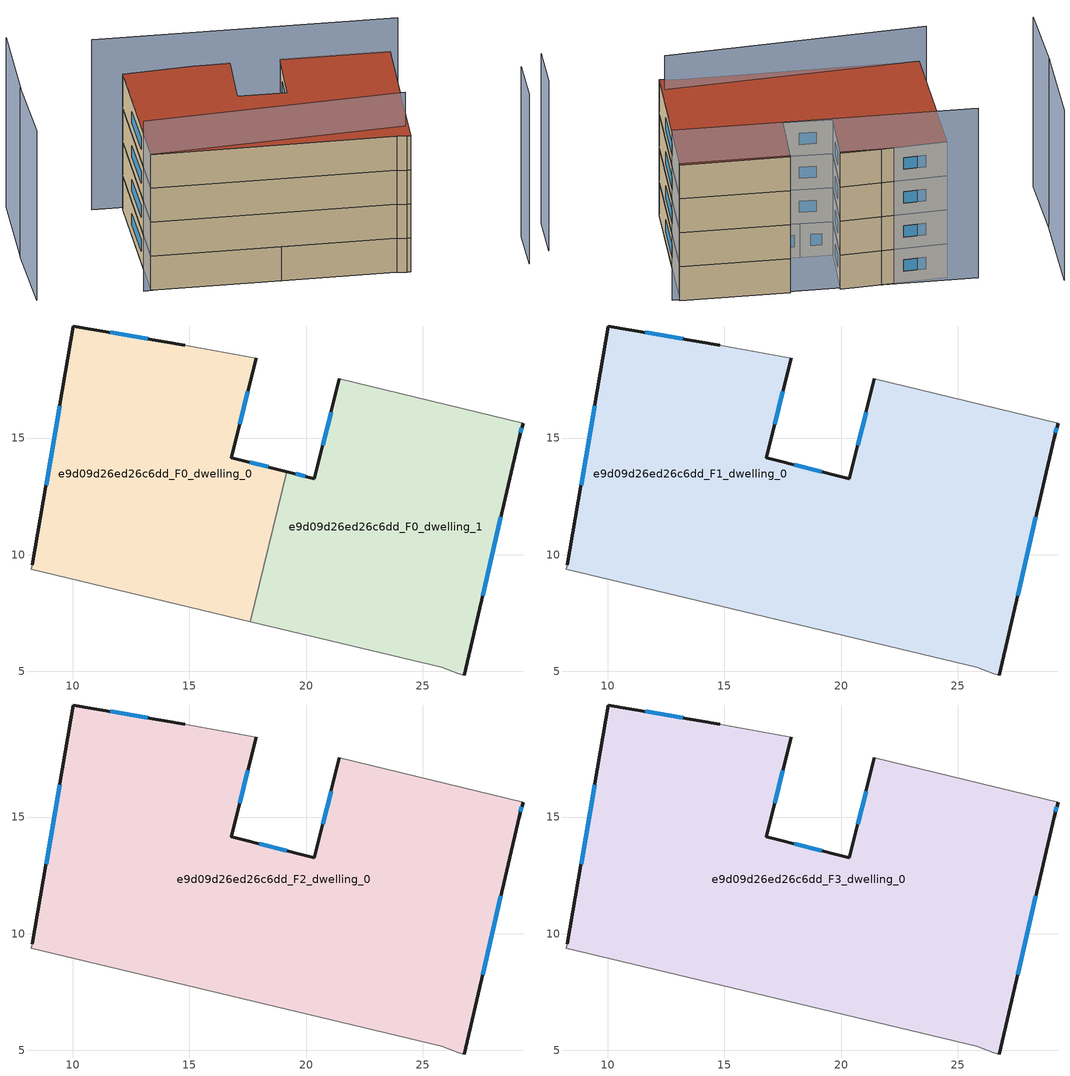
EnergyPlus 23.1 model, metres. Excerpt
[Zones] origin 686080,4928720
e9d09d26ed26c6dd_F0_dwelling_0
 floor ground (EU_floor_Construction): 17.86,18.42 16.8,14.16 19.16,13.57 17.6,7.13 8.22,9.37 8.27,9.57 10.02,19.8 14.81,18.98 z0
 wall outside (EU_wall_Construction): 19.16,13.57 16.8,14.16 17.86,18.42 / 14.81,18.98 10.02,19.8 8.27,9.57 z0:3
 wall adiabatic (EU_wall_Construction): 8.27,9.57 8.22,9.37 17.6,7.13 / 17.86,18.42 14.81,18.98 z0:3
 wall to e9d09d26ed26c6dd_F0_dwelling_1 (EU_wall_Construction): 17.6,7.13 19.16,13.57 z0:3
 window (EU_Window_Construction): 17.15,15.58 17.51,17 / 18.38,13.77 17.59,13.96 / 9.44,16.39 8.85,12.98 / 13.21,19.26 11.62,19.53 z1:2
e9d09d26ed26c6dd_F0_dwelling_1
 floor ground (EU_floor_Construction): 29.31,15.64 29.13,15.01 26.79,4.84 26.54,4.89 25.82,5.17 17.6,7.13 19.16,13.57 20.36,13.26 21.43,17.53 z0
 wall outside (EU_wall_Construction): 26.79,4.84 29.13,15.01 29.31,15.64 / 21.43,17.53 20.36,13.26 19.16,13.57 z0:3
 wall adiabatic (EU_wall_Construction): 17.6,7.13 25.82,5.17 26.54,4.89 26.79,4.84 / 29.31,15.64 21.43,17.53 z0:3
 window (EU_Window_Construction): 29.19,15.22 29.25,15.43 / 27.57,8.23 28.35,11.62 / 19.96,13.36 19.56,13.47 / 21.07,16.11 20.72,14.69 z1:2
e9d09d26ed26c6dd_F1_dwelling_0
 floor to e9d09d26ed26c6dd_F0_dwelling_0 (EU_floor_Construction): 17.86,18.42 16.8,14.16 19.16,13.57 17.6,7.14 8.22,9.37 8.27,9.57 10.02,19.8 14.81,18.98 z3
 floor to e9d09d26ed26c6dd_F0_dwelling_1 (EU_floor_Construction): 29.31,15.64 29.13,15.01 26.79,4.84 26.54,4.89 25.82,5.17 17.6,7.14 19.16,13.57 20.36,13.26 21.43,17.53 z3
 wall outside (EU_wall_Construction): 21.43,17.53 20.36,13.26 16.8,14.16 17.86,18.42 / 26.79,4.84 29.13,15.01 29.31,15.64 / 14.81,18.98 10.02,19.8 8.27,9.57 z3:6
 wall adiabatic (EU_wall_Construction): 29.31,15.64 21.43,17.53 / 8.27,9.57 8.22,9.37 25.82,5.17 26.54,4.89 26.79,4.84 / 17.86,18.42 14.81,18.98 z3:6
 window (EU_Window_Construction): 17.15,15.58 17.51,17 / 19.17,13.56 17.99,13.86 / 21.07,16.11 20.72,14.69 / 29.19,15.22 29.25,15.43 / 27.57,8.23 28.35,11.62 / 9.44,16.39 8.85,12.98 / 13.21,19.26 11.62,19.53 z4:5
e9d09d26ed26c6dd_F2_dwelling_0
 floor to e9d09d26ed26c6dd_F1_dwelling_0 (EU_floor_Construction): 29.31,15.64 29.13,15.01 26.79,4.84 26.54,4.89 25.82,5.17 8.22,9.37 8.27,9.57 10.02,19.8 14.81,18.98 17.86,18.42 16.8,14.16 20.36,13.26 21.43,17.53 z6
 wall outside (EU_wall_Construction): 21.43,17.53 20.36,13.26 16.8,14.16 17.86,18.42 / 26.79,4.84 29.13,15.01 29.31,15.64 / 14.81,18.98 10.02,19.8 8.27,9.57 z6:9
 wall adiabatic (EU_wall_Construction): 29.31,15.64 21.43,17.53 / 8.27,9.57 8.22,9.37 25.82,5.17 26.54,4.89 26.79,4.84 / 17.86,18.42 14.81,18.98 z6:9
 window (EU_Window_Construction): 17.15,15.58 17.51,17 / 19.17,13.56 17.99,13.86 / 21.07,16.11 20.72,14.69 / 29.19,15.22 29.25,15.43 / 27.57,8.23 28.35,11.62 / 9.44,16.39 8.85,12.98 / 13.21,19.26 11.62,19.53 z7:8
e9d09d26ed26c6dd_F3_dwelling_0
 floor to e9d09d26ed26c6dd_F2_dwelling_0 (EU_floor_Construction): 29.31,15.64 29.13,15.01 26.79,4.84 26.54,4.89 25.82,5.17 8.22,9.37 8.27,9.57 10.02,19.8 14.81,18.98 17.86,18.42 16.8,14.16 20.36,13.26 21.43,17.53 z9
 wall outside (EU_wall_Construction): 21.43,17.53 20.36,13.26 16.8,14.16 17.86,18.42 / 26.79,4.84 29.13,15.01 29.31,15.64 / 14.81,18.98 10.02,19.8 8.27,9.57 z9:12
 wall adiabatic (EU_wall_Construction): 29.31,15.64 21.43,17.53 / 8.27,9.57 8.22,9.37 25.82,5.17 26.54,4.89 26.79,4.84 / 17.86,18.42 14.81,18.98 z9:12
 window (EU_Window_Construction): 17.15,15.58 17.51,17 / 19.17,13.56 17.99,13.86 / 21.07,16.11 20.72,14.69 / 29.19,15.22 29.25,15.43 / 27.57,8.23 28.35,11.62 / 9.44,16.39 8.85,12.98 / 13.21,19.26 11.62,19.53 z10:11
 roof outside (EU_roof_Construction): 26.79,4.84 29.13,15.01 29.31,15.64 21.43,17.53 20.36,13.26 16.8,14.16 17.86,18.42 14.81,18.98 10.02,19.8 8.27,9.57 8.22,9.37 25.82,5.17 26.54,4.89 z12
shading: 7.7,9.46 26.87,6.18 / 35.2,2.72 35.93,6.19 / 0.85,16.76 -0.01,11.12 / 2.19,23.14 0.8,16.43 / 29.78,15.37 7.93,20.65 z0:15
[Building]
EU S2 Campaign: North Axis=0; Terrain=City; Solar Distribution=FullExterior
[Site:Location]
Bologna: Latitude=44.5; Longitude=11.25; Time Zone=1; Elevation=37
[SizingPeriod:WeatherFileDays]
AnnualSizingPeriod: Begin Month=1; Begin Day of Month=1; End Month=12; End Day of Month=31; Day of Week for Start Day=Monday; Use Weather File Daylight Saving Period=No; Use Weather File Rain and Snow Indicators=No
[MATERIAL]
EU_InternalMass_Material: Roughness=MediumRough; Thickness=0.1; Conductivity=1; Density=1800; Specific Heat=900; Thermal Absorptance=0.9; Solar Absorptance=0.7; Visible Absorptance=0.7
[MATERIAL:NOMASS] Roughness=MediumRough; Thermal Absorptance=0.9; Solar Absorptance=0.7; Visible Absorptance=0.7
Name | Thermal Resistance
EU_wall_NoMass | 0.937881
EU_roof_NoMass | 0.548572
EU_floor_NoMass | 0.71348
[WINDOWMATERIAL:SIMPLEGLAZINGSYSTEM]
EU_Window_SimpleGlazing: UFactor=4.25633; Solar Heat Gain Coefficient=0.85; Visible Transmittance=0.85
[CONSTRUCTION]
EU_wall_Construction: EU_wall_NoMass
EU_roof_Construction: EU_roof_NoMass
EU_floor_Construction: EU_floor_NoMass
EU_InternalMass_Construction: EU_InternalMass_Material
EU_Window_Construction: EU_Window_SimpleGlazing
[ZONE] Type=1; Multiplier=1; Ceiling Height=autocalculate; Floor Area=autocalculate; Part of Total Floor Area=Yes
Name | Volume
e9d09d26ed26c6dd_F0_dwelling_0 | 294.012
e9d09d26ed26c6dd_F1_dwelling_0; e9d09d26ed26c6dd_F2_dwelling_0; e9d09d26ed26c6dd_F3_dwelling_0 | 588.001
e9d09d26ed26c6dd_F0_dwelling_1 | 293.999
[INTERNALMASS] Construction=EU_InternalMass_Construction
Name | Zone or ZoneList | Surface Area
e9d09d26ed26c6dd_F0_dwelling_0_EU_InternalMass | e9d09d26ed26c6dd_F0_dwelling_0 | 98.0039
e9d09d26ed26c6dd_F0_dwelling_1_EU_InternalMass | e9d09d26ed26c6dd_F0_dwelling_1 | 97.9997
e9d09d26ed26c6dd_F1_dwelling_0_EU_InternalMass | e9d09d26ed26c6dd_F1_dwelling_0 | 196.001
e9d09d26ed26c6dd_F2_dwelling_0_EU_InternalMass | e9d09d26ed26c6dd_F2_dwelling_0 | 196.001
e9d09d26ed26c6dd_F3_dwelling_0_EU_InternalMass | e9d09d26ed26c6dd_F3_dwelling_0 | 196.001
[OTHEREQUIPMENT] Fuel Type=Electricity; Design Level Calculation Method=Watts/Area; Power per Zone Floor Area=1; Fraction Latent=0; Fraction Radiant=0; Fraction Lost=0; Carbon Dioxide Generation Rate=0; EndUse Subcategory=EU_Step8_InternalGains
Name | Zone or ZoneList or Space or SpaceList | Schedule
EU_Step8_InternalGain_e9d09d26ed26c6dd_F0_dwelling_0_f000 | e9d09d26ed26c6dd_F0_dwelling_0 | EU_Step8_GainSchedule_e9d09d26ed26c6dd_F0_dwelling_0_f000
EU_Step8_InternalGain_e9d09d26ed26c6dd_F0_dwelling_1_f000 | e9d09d26ed26c6dd_F0_dwelling_1 | EU_Step8_GainSchedule_e9d09d26ed26c6dd_F0_dwelling_1_f000
EU_Step8_InternalGain_e9d09d26ed26c6dd_F1_dwelling_0_f000 | e9d09d26ed26c6dd_F1_dwelling_0 | EU_Step8_GainSchedule_e9d09d26ed26c6dd_F1_dwelling_0_f000
EU_Step8_InternalGain_e9d09d26ed26c6dd_F2_dwelling_0_f000 | e9d09d26ed26c6dd_F2_dwelling_0 | EU_Step8_GainSchedule_e9d09d26ed26c6dd_F2_dwelling_0_f000
EU_Step8_InternalGain_e9d09d26ed26c6dd_F3_dwelling_0_f000 | e9d09d26ed26c6dd_F3_dwelling_0 | EU_Step8_GainSchedule_e9d09d26ed26c6dd_F3_dwelling_0_f000
[ZONEVENTILATION:DESIGNFLOWRATE] Schedule=EU_AlwaysOn; Design Flow Rate Calculation Method=AirChanges/Hour; Air Changes per Hour=0.687892; Ventilation Type=Natural; Fan Pressure Rise=0; Fan Total Efficiency=1; Constant Term Coefficient=1; Temperature Term Coefficient=0; Velocity Term Coefficient=0; Velocity Squared Term Coefficient=0; Minimum Indoor Temperature=-100; Maximum Indoor Temperature=100; Delta Temperature=-100; Minimum Outdoor Temperature=-100; Maximum Outdoor Temperature=100; Maximum Wind Speed=40
Name | Zone or ZoneList or Space or SpaceList
EU_ConstantAir_e9d09d26ed26c6dd_F0_dwelling_0 | e9d09d26ed26c6dd_F0_dwelling_0
EU_ConstantAir_e9d09d26ed26c6dd_F0_dwelling_1 | e9d09d26ed26c6dd_F0_dwelling_1
EU_ConstantAir_e9d09d26ed26c6dd_F1_dwelling_0 | e9d09d26ed26c6dd_F1_dwelling_0
EU_ConstantAir_e9d09d26ed26c6dd_F2_dwelling_0 | e9d09d26ed26c6dd_F2_dwelling_0
EU_ConstantAir_e9d09d26ed26c6dd_F3_dwelling_0 | e9d09d26ed26c6dd_F3_dwelling_0
[HVACTEMPLATE:THERMOSTAT] Constant Heating Setpoint=20; Constant Cooling Setpoint=50
EU_HeatOnly_e9d09d26ed26c6dd_F0_dwelling_0; EU_HeatOnly_e9d09d26ed26c6dd_F0_dwelling_1; EU_HeatOnly_e9d09d26ed26c6dd_F1_dwelling_0; EU_HeatOnly_e9d09d26ed26c6dd_F2_dwelling_0; EU_HeatOnly_e9d09d26ed26c6dd_F3_dwelling_0
[HVACTEMPLATE:ZONE:IDEALLOADSAIRSYSTEM] System Availability Schedule=EU_AlwaysOn; Maximum Heating Supply Air Temperature=50; Minimum Cooling Supply Air Temperature=13; Maximum Heating Supply Air Humidity Ratio=0.0156; Minimum Cooling Supply Air Humidity Ratio=0.0077; Heating Limit=NoLimit; Cooling Limit=NoLimit; Heating Availability Schedule=EU_AlwaysOn; Cooling Availability Schedule=EU_CoolingOff; Dehumidification Control Type=ConstantSensibleHeatRatio; Cooling Sensible Heat Ratio=0.7; Dehumidification Setpoint=60; Humidification Control Type=None; Humidification Setpoint=30; Outdoor Air Method=None; Outdoor Air Flow Rate per Person=0.00944; Outdoor Air Flow Rate per Zone Floor Area=0; Outdoor Air Flow Rate per Zone=0; Demand Controlled Ventilation Type=None; Outdoor Air Economizer Type=NoEconomizer; Heat Recovery Type=None; Sensible Heat Recovery Effectiveness=0.7; Latent Heat Recovery Effectiveness=0.65
Name | Template Thermostat
e9d09d26ed26c6dd_F0_dwelling_0 | EU_HeatOnly_e9d09d26ed26c6dd_F0_dwelling_0
e9d09d26ed26c6dd_F0_dwelling_1 | EU_HeatOnly_e9d09d26ed26c6dd_F0_dwelling_1
e9d09d26ed26c6dd_F1_dwelling_0 | EU_HeatOnly_e9d09d26ed26c6dd_F1_dwelling_0
e9d09d26ed26c6dd_F2_dwelling_0 | EU_HeatOnly_e9d09d26ed26c6dd_F2_dwelling_0
e9d09d26ed26c6dd_F3_dwelling_0 | EU_HeatOnly_e9d09d26ed26c6dd_F3_dwelling_0
[SIZING:ZONE] Zone Cooling Design Supply Air Temperature Input Method=SupplyAirTemperature; Zone Cooling Design Supply Air Temperature=13; Zone Heating Design Supply Air Temperature Input Method=SupplyAirTemperature; Zone Heating Design Supply Air Temperature=50; Zone Cooling Design Supply Air Humidity Ratio=0.008; Zone Heating Design Supply Air Humidity Ratio=0.008; Cooling Design Air Flow Method=DesignDay; Cooling Design Air Flow Rate=0; Cooling Minimum Air Flow per Zone Floor Area=0.000762; Cooling Minimum Air Flow=0; Cooling Minimum Air Flow Fraction=0.2; Heating Design Air Flow Method=DesignDay; Heating Design Air Flow Rate=0; Heating Maximum Air Flow per Zone Floor Area=0.002032; Heating Maximum Air Flow=0.141576; Heating Maximum Air Flow Fraction=0.3; Account for Dedicated Outdoor Air System=No; Dedicated Outdoor Air System Control Strategy=NeutralSupplyAir; Dedicated Outdoor Air Low Setpoint Temperature for Design=autosize; Dedicated Outdoor Air High Setpoint Temperature for Design=autosize; Zone Load Sizing Method=Sensible Load Only No Latent Load; Zone Latent Cooling Design Supply Air Humidity Ratio Input Method=HumidityRatioDifference; Zone Cooling Design Supply Air Humidity Ratio Difference=0.005; Zone Latent Heating Design Supply Air Humidity Ratio Input Method=HumidityRatioDifference; Zone Humidification Design Supply Air Humidity Ratio Difference=0.005
e9d09d26ed26c6dd_F0_dwelling_0; e9d09d26ed26c6dd_F0_dwelling_1; e9d09d26ed26c6dd_F1_dwelling_0; e9d09d26ed26c6dd_F2_dwelling_0; e9d09d26ed26c6dd_F3_dwelling_0
[SCHEDULE:CONSTANT]
Name | Hourly Value
EU_AlwaysOn | 1
EU_CoolingOff | 0
[SCHEDULE:FILE] Column Number=1; Rows to Skip at Top=0; Number of Hours of Data=8760; Column Separator=Comma; Interpolate to Timestep=No; Minutes per Item=60; Adjust Schedule for Daylight Savings=Yes
Name | File
EU_Step8_GainSchedule_e9d09d26ed26c6dd_F0_dwelling_0_f000 | ../../schedules/e9d09d26ed26c6dd/e9d09d26ed26c6dd_F0_dwelling_0_f000_gain.csv
EU_Step8_GainSchedule_e9d09d26ed26c6dd_F0_dwelling_1_f000 | ../../schedules/e9d09d26ed26c6dd/e9d09d26ed26c6dd_F0_dwelling_1_f000_gain.csv
EU_Step8_GainSchedule_e9d09d26ed26c6dd_F1_dwelling_0_f000 | ../../schedules/e9d09d26ed26c6dd/e9d09d26ed26c6dd_F1_dwelling_0_f000_gain.csv
EU_Step8_GainSchedule_e9d09d26ed26c6dd_F2_dwelling_0_f000 | ../../schedules/e9d09d26ed26c6dd/e9d09d26ed26c6dd_F2_dwelling_0_f000_gain.csv
EU_Step8_GainSchedule_e9d09d26ed26c6dd_F3_dwelling_0_f000 | ../../schedules/e9d09d26ed26c6dd/e9d09d26ed26c6dd_F3_dwelling_0_f000_gain.csv
